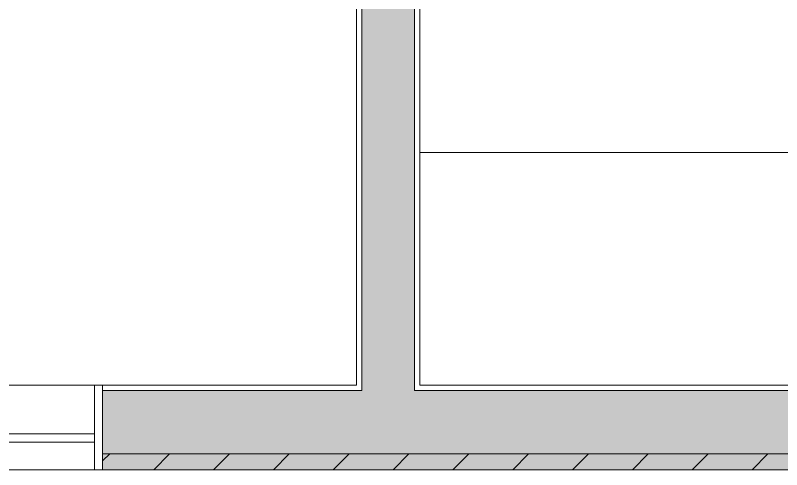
# Model space of a CAD drawing. Header units: inches. Extents: x 99 to 12024, y -5408 to 2559.
# Drawn here: x 9116.9 to 9189.3, y -5408.3 to -5365.3 of the extents above; entities that cross this region are included whole.
import ezdxf

# ---------------------------------------------------------------- set-up
doc = ezdxf.new("R2010")
doc.units = ezdxf.units.IN
doc.header["$LTSCALE"] = 96
doc.header["$MEASUREMENT"] = 0
doc.layers.add('CAD_  Default', color=7, linetype='Continuous', lineweight=18, true_color=0x000000)
doc.layers.add('Hatch', color=7, linetype='Continuous', lineweight=0, true_color=0x919191)
doc.layers.add('Walls_  Normal', color=6, linetype='Continuous', lineweight=13)
doc.layers.add('Windows', color=5, linetype='Continuous', lineweight=5)

msp = doc.modelspace()

# ---------------------------------------------------------------- linework, layer by layer
at = {"layer": 'CAD_  Default', "transparency": 33554687}
msp.add_lwpolyline([(9195.616, -5322.318), (9195.616, -5378.318), (9155.116, -5378.318)], dxfattribs=at)
at = {"layer": 'Hatch', "color": 1, "transparency": 33554687}
for p, q in [((9125.116, -5407.493), (9125.791, -5406.818)), ((9129.948, -5408.318), (9131.448, -5406.818)), ((9135.605, -5408.318), (9137.105, -5406.818)), ((9141.262, -5408.318), (9142.762, -5406.818)), ((9146.918, -5408.318), (9148.418, -5406.818)), ((9152.575, -5408.318), (9154.075, -5406.818)), ((9158.232, -5408.318), (9159.732, -5406.818)), ((9163.889, -5408.318), (9165.389, -5406.818)), ((9169.546, -5408.318), (9171.046, -5406.818)), ((9175.203, -5408.318), (9176.703, -5406.818)), ((9180.86, -5408.318), (9182.36, -5406.818)), ((9186.516, -5408.318), (9188.016, -5406.818))]:
    msp.add_line(p, q, dxfattribs=at)
at = {"layer": 'Walls_  Normal', "transparency": 33554687}
for p, q in [((9149.116, -5400.318), (9149.116, -5313.568)), ((9149.616, -5400.818), (9149.616, -5313.568)), ((9154.616, -5400.818), (9154.616, -5321.818)), ((9155.116, -5400.318), (9155.116, -5322.318)), ((9125.116, -5408.318), (9125.116, -5400.318)), ((9149.116, -5400.318), (9125.116, -5400.318)), ((9125.116, -5406.818), (9125.116, -5400.818)), ((9149.616, -5400.818), (9125.116, -5400.818)), ((9214.616, -5400.818), (9154.616, -5400.818)), ((9214.116, -5400.318), (9155.116, -5400.318)), ((9269.116, -5406.818), (9125.116, -5406.818)), ((9269.116, -5408.318), (9125.116, -5408.318))]:
    msp.add_line(p, q, dxfattribs=at)
at = {"layer": 'Walls_  Normal', "color": 252, "true_color": 0x949494, "transparency": 33554687}
for points in [[(9149.616, -5400.818), (9149.616, -5313.568), (9154.616, -5400.818), (9154.616, -5313.568)], [(9269.116, -5406.818), (9125.116, -5406.818), (9269.116, -5400.818), (9125.116, -5400.818)], [(9269.116, -5408.318), (9125.116, -5408.318), (9269.116, -5406.818), (9125.116, -5406.818)]]:
    msp.add_solid(points, dxfattribs=at)
at = {"layer": 'Windows', "transparency": 33554687}
for p, q in [((9125.116, -5400.318), (9089.116, -5400.318)), ((9124.366, -5400.318), (9125.116, -5400.318)), ((9124.366, -5408.318), (9124.366, -5400.318)), ((9125.116, -5408.318), (9125.116, -5400.318)), ((9089.866, -5404.918), (9124.366, -5404.918)), ((9089.866, -5405.718), (9124.366, -5405.718)), ((9125.116, -5408.318), (9089.116, -5408.318)), ((9124.366, -5408.318), (9125.116, -5408.318))]:
    msp.add_line(p, q, dxfattribs=at)

doc.saveas('drawing.dxf')
